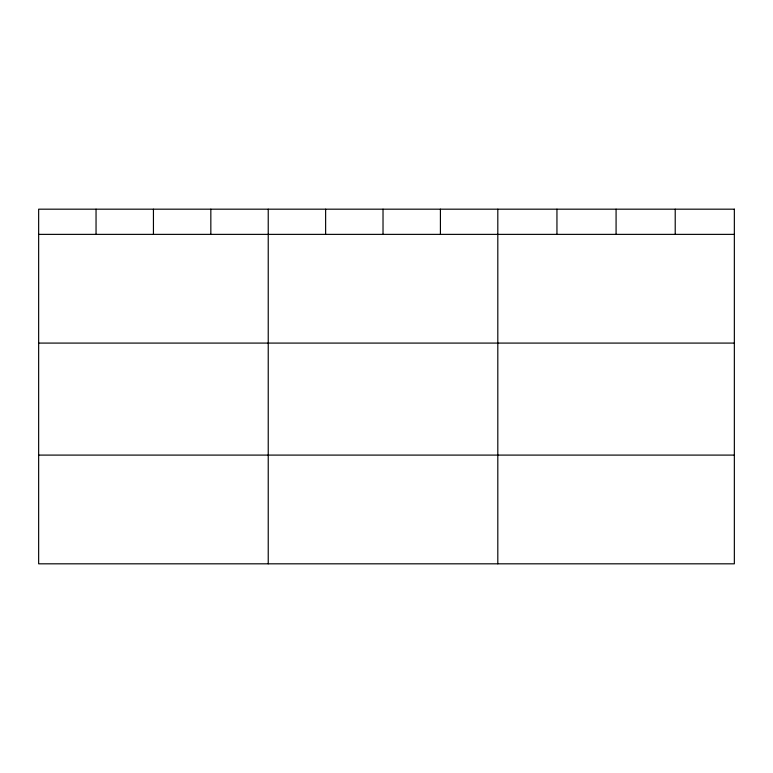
<?xml version="1.0" encoding="UTF-8"?>
<svg xmlns="http://www.w3.org/2000/svg" width="773" height="773" viewBox="0 0 773 773"><rect width="100%" height="100%" fill="white"/><g stroke="black" fill="none" stroke-linecap="round" stroke-linejoin="round"><path stroke-width="1.16" d="M38.65 234.374L734.35 234.374M38.65 343.086L734.35 343.086M38.65 455.094L734.35 455.094M675.216 209.183L675.216 234.374M616.081 209.183L616.081 234.374M556.947 209.183L556.947 234.374M497.812 209.183L497.812 563.817M440.417 209.183L440.417 234.374M383.022 209.183L383.022 234.374M325.626 209.183L325.626 234.374M268.231 209.183L268.231 563.817M210.836 209.183L210.836 234.374M153.441 209.183L153.441 234.374M96.045 209.183L96.045 234.374M734.35 209.183L38.65 209.183L38.65 563.817L734.35 563.817L734.35 209.183"/></g></svg>
